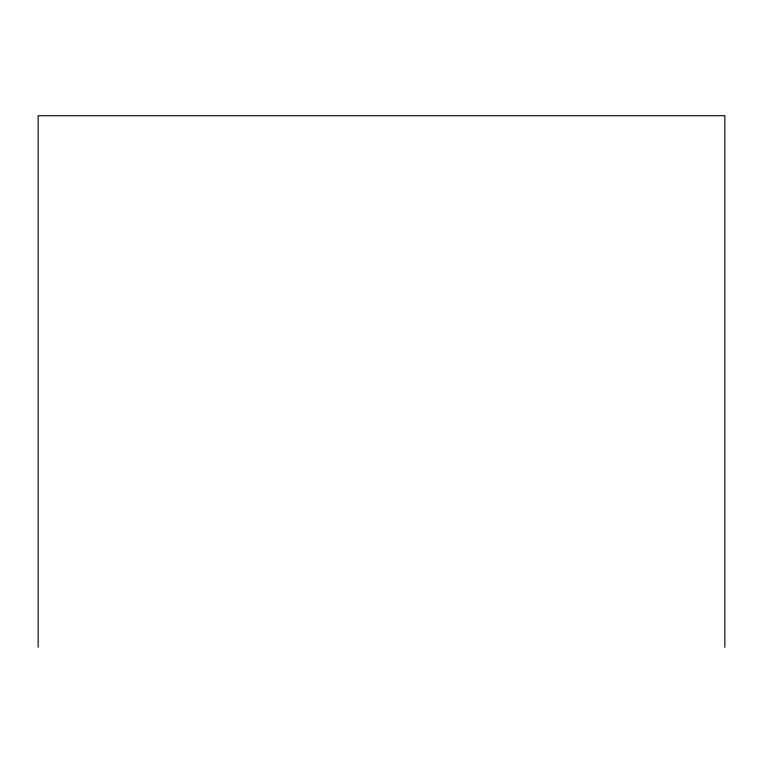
<?xml version="1.0" encoding="UTF-8"?>
<svg xmlns="http://www.w3.org/2000/svg" width="763" height="763" viewBox="0 0 763 763"><rect width="100%" height="100%" fill="white"/><g stroke="black" fill="none" stroke-linecap="round" stroke-linejoin="round"><path stroke-width="1.14" d="M724.85 647.262L724.85 115.738L38.15 115.738L38.15 647.262"/></g></svg>
